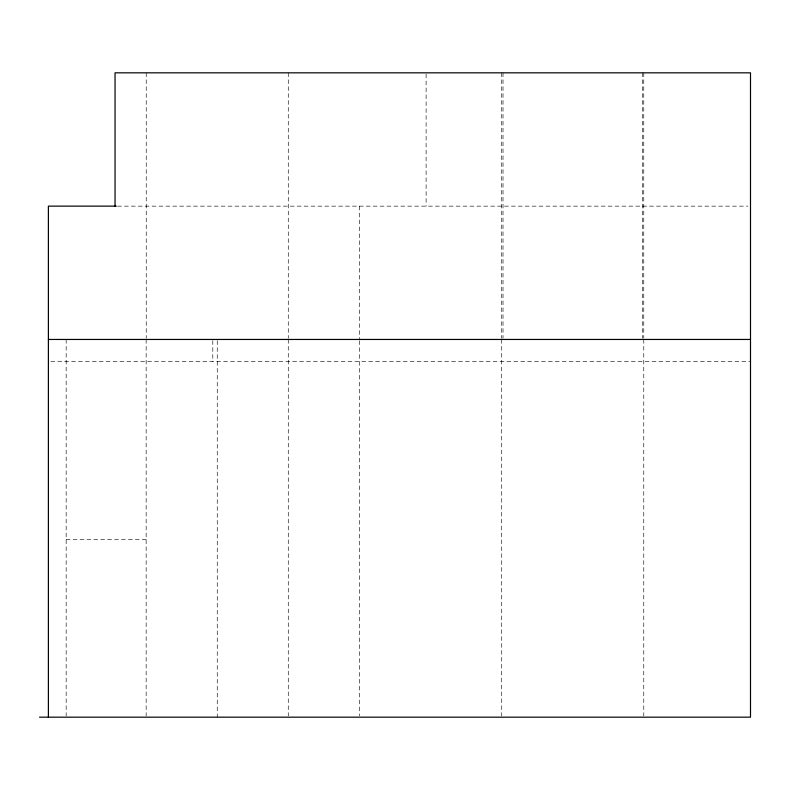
<?xml version="1.0" encoding="UTF-8"?>
<svg xmlns="http://www.w3.org/2000/svg" width="790" height="790" viewBox="0 0 790 790"><rect width="100%" height="100%" fill="white"/><g stroke="black" fill="none" stroke-linecap="round" stroke-linejoin="round"><path stroke-width="0.59" stroke-dasharray="3.95 2.96" d="M117.513 206.141L748.031 206.141M50.856 361.672L750.5 361.672M66.163 539.422L146.15 539.422M643.771 72.828L643.771 338.229M643.771 339.453L643.771 715.938M642.487 72.828L642.487 338.229M503.013 72.828L503.013 338.229M501.729 72.828L501.729 338.229M501.729 339.453L501.729 715.938M426.106 74.062L426.106 206.141M359.45 206.141L359.45 339.453M359.45 340.688L359.45 715.938M288.271 72.828L288.271 338.229M288.271 339.453L288.271 715.938M217.25 340.688L217.25 717.172M212.806 340.618L212.806 361.672M146.229 72.828L146.229 338.229M146.15 339.453L146.15 715.938M66.163 339.453L66.163 715.938"/><path stroke-width="1.19" d="M116.278 206.141L48.388 206.141L48.388 717.172M48.388 339.453L750.5 339.453M39.5 717.172L750.5 717.172L750.5 72.828L115.044 72.828L115.044 206.141"/></g></svg>
